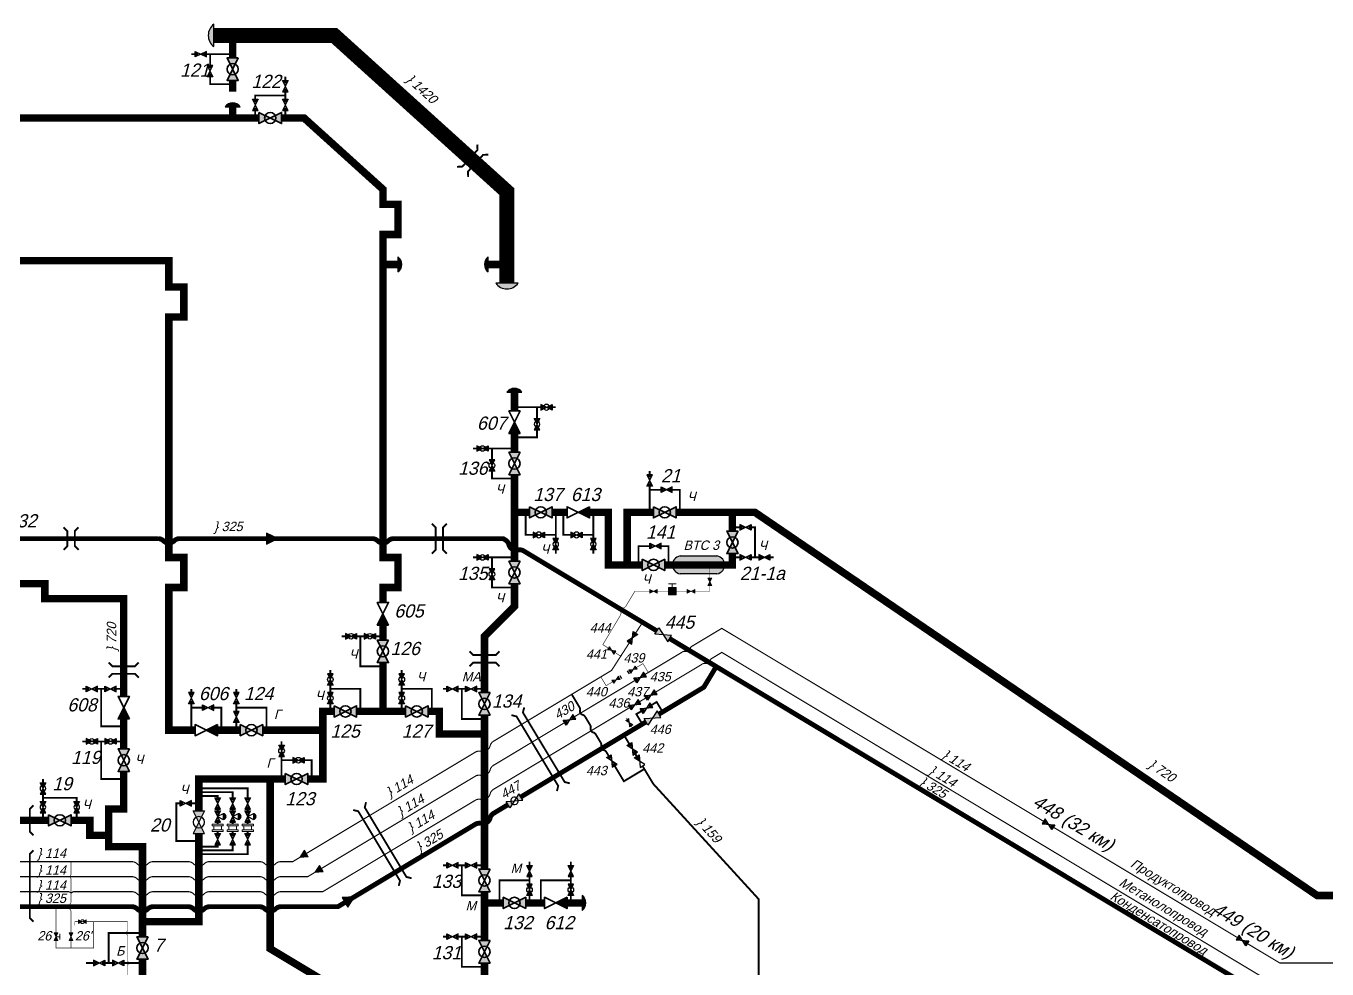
# Model space of a CAD drawing. Header units: millimetres. Extents: x 0 to 3108, y -1 to 580.
# Drawn here: x 273 to 619.2, y 133.4 to 384.5 of the extents above; entities that cross this region are included whole.
import ezdxf

# ---------------------------------------------------------------- set-up
doc = ezdxf.new("R2010")
doc.units = ezdxf.units.MM
doc.header["$MEASUREMENT"] = 0
for name, color, linetype in [('Вентили ВД', 7, 'Continuous'), ('ВТС', 7, 'Continuous'), ('Диафрагмы', 7, 'Continuous'), ('Заглушки сферич.', 7, 'Continuous'), ('Задвижки ручн.ВД', 7, 'Continuous'), ('Клапаны обр.', 7, 'Continuous'), ('Клапаны регул.ВД', 7, 'Continuous'), ('Краны шар.ВД', 7, 'Continuous'), ('Напр.потока ср.жидк.', 7, 'Continuous'), ('Переезды', 7, 'Continuous'), ('Трубы 0057', 7, 'Continuous'), ('Трубы 0114', 7, 'Continuous'), ('Трубы 0159', 7, 'Continuous'), ('Трубы 0325', 7, 'Continuous'), ('Трубы 0720', 7, 'Continuous'), ('Трубы 1420', 7, 'Continuous'), ('Э02', 7, 'Continuous')]:
    doc.layers.add(name, color=color, linetype=linetype)
doc.styles.add('# елементов', font='ruslat.shx', dxfattribs={"oblique": 15, "height": 2.5})
doc.styles.add('# елементов 3.5', font='ruslat.shx', dxfattribs={"oblique": 15, "height": 3.5})
doc.styles.add('Наим. труб', font='ruslat.shx', dxfattribs={"oblique": 15, "height": 2.5})

# ---------------------------------------------------------------- blocks, each defined once
blk = doc.blocks.new('Задвижка ручн.ВД')
at = {"layer": 'Задвижки ручн.ВД', "linetype": 'ByBlock', "lineweight": -2}
h = blk.add_hatch(color=0, dxfattribs=at)
edge = h.paths.add_edge_path()
edge.add_ellipse((0.5, 0), major_axis=(0.177, 0.177), ratio=1, start_angle=108.43495, end_angle=135, ccw=False)
edge.add_line((0.276, 0.112), (0, 0.25))
edge.add_line((0, 0.25), (0, -0.25))
edge.add_line((0, -0.25), (0.276, -0.112))
edge.add_ellipse((0.5, 0), major_axis=(-0.177, 0.177), ratio=1, start_angle=45, end_angle=71.56505, ccw=False)
edge = h.paths.add_edge_path()
edge.add_line((0.5, 0), (0.276, 0.112))
edge.add_ellipse((0.5, 0), major_axis=(0.177, 0.177), ratio=1, start_angle=108.43495, end_angle=135)
edge.add_ellipse((0.5, 0), major_axis=(-0.177, 0.177), ratio=1, start_angle=45, end_angle=71.56505)
edge.add_line((0.276, -0.112), (0.5, 0))
edge = h.paths.add_edge_path()
edge.add_line((0.5, 0), (0.724, -0.112))
edge.add_ellipse((0.5, 0), major_axis=(0.177, 0.177), ratio=1, start_angle=288.43495, end_angle=315)
edge.add_ellipse((0.5, 0), major_axis=(-0.177, 0.177), ratio=1, start_angle=225, end_angle=251.56505)
edge.add_line((0.724, 0.112), (0.5, 0))
edge = h.paths.add_edge_path()
edge.add_ellipse((0.5, 0), major_axis=(0.177, 0.177), ratio=1, start_angle=288.43495, end_angle=315, ccw=False)
edge.add_line((0.724, -0.112), (1, -0.25))
edge.add_line((1, -0.25), (1, 0.25))
edge.add_line((1, 0.25), (0.724, 0.112))
edge.add_ellipse((0.5, 0), major_axis=(-0.177, 0.177), ratio=1, start_angle=225, end_angle=251.56505, ccw=False)
at = {"layer": 'Задвижки ручн.ВД', "color": 0, "linetype": 'ByBlock', "lineweight": -2}
blk.add_lwpolyline([(1, 0.25), (0, -0.25), (0, 0.25), (1, -0.25)], close=True, dxfattribs=at)
blk = doc.blocks.new('Клапан регул.ВД')
at = {"layer": 'Клапаны регул.ВД', "linetype": 'ByBlock', "lineweight": -2}
h = blk.add_hatch(color=0, dxfattribs=at)
edge = h.paths.add_edge_path()
edge.add_ellipse((0.5, 0), major_axis=(0.177, 0.177), ratio=1, start_angle=108.4349, end_angle=135, ccw=False)
edge.add_line((0.28, 0.11), (0, 0.25))
edge.add_line((0, 0.25), (0, -0.25))
edge.add_line((0, -0.25), (0.28, -0.11))
edge.add_ellipse((0.5, 0), major_axis=(-0.177, 0.177), ratio=1, start_angle=45, end_angle=71.5651, ccw=False)
edge = h.paths.add_edge_path()
edge.add_line((0.5, 0), (0.28, 0.11))
edge.add_ellipse((0.5, 0), major_axis=(0.177, 0.177), ratio=1, start_angle=108.4349, end_angle=135)
edge.add_ellipse((0.5, 0), major_axis=(-0.177, 0.177), ratio=1, start_angle=45, end_angle=71.5651)
edge.add_line((0.28, -0.11), (0.5, 0))
edge = h.paths.add_edge_path()
edge.add_line((0.5, 0), (0.72, -0.11))
edge.add_ellipse((0.5, 0), major_axis=(0.177, 0.177), ratio=1, start_angle=288.4349, end_angle=315)
edge.add_ellipse((0.5, 0), major_axis=(-0.177, 0.177), ratio=1, start_angle=225, end_angle=251.5651)
edge.add_line((0.72, 0.11), (0.5, 0))
edge = h.paths.add_edge_path()
edge.add_ellipse((0.5, 0), major_axis=(0.177, 0.177), ratio=1, start_angle=288.4349, end_angle=315, ccw=False)
edge.add_line((0.72, -0.11), (1, -0.25))
edge.add_line((1, -0.25), (1, 0.25))
edge.add_line((1, 0.25), (0.72, 0.11))
edge.add_ellipse((0.5, 0), major_axis=(-0.177, 0.177), ratio=1, start_angle=225, end_angle=251.5651, ccw=False)
h = blk.add_hatch(color=0, dxfattribs=at)
edge = h.paths.add_edge_path()
edge.add_ellipse((0.5, 0.5), major_axis=(-0.177, 0.177), ratio=1, start_angle=225, end_angle=405)
edge.add_line((0.25, 0.5), (0.75, 0.5))
at = {"layer": 'Клапаны регул.ВД', "color": 0, "linetype": 'ByBlock', "lineweight": -2}
blk.add_line((0.25, 0.5), (0.75, 0.5), dxfattribs=at)
blk.add_lwpolyline([(1, 0.25), (0, -0.25), (0, 0.25), (1, -0.25)], close=True, dxfattribs=at)
blk.add_lwpolyline([(0.25, 0.5), (0.5, 0), (0.75, 0.5, 1)], format="xyb", close=True, dxfattribs=at)
blk = doc.blocks.new('Диафрагма')
at = {"layer": 'Диафрагмы', "color": 0, "linetype": 'ByBlock', "lineweight": -2}
for p, q in [((0.75, 0.5), (0.25, 0.5)), ((0.75, -0.5), (0.25, -0.5))]:
    blk.add_line(p, q, dxfattribs=at)
for points in [[(0.25, -0.75), (0.25, 0.75), (0, 0.75), (0, -0.75)], [(1, -0.75), (1, 0.75), (0.75, 0.75), (0.75, -0.75)]]:
    blk.add_lwpolyline(points, close=True, dxfattribs=at)
blk = doc.blocks.new('Кран шар.ВД')
at = {"layer": 'Краны шар.ВД', "linetype": 'ByBlock', "lineweight": -2}
h = blk.add_hatch(color=0, dxfattribs=at)
edge = h.paths.add_edge_path()
edge.add_ellipse((0.5, 0), major_axis=(0.177, 0.177), ratio=1, start_angle=108.43495, end_angle=135, ccw=False)
edge.add_line((0.276, 0.112), (0, 0.25))
edge.add_line((0, 0.25), (0, -0.25))
edge.add_line((0, -0.25), (0.276, -0.112))
edge.add_ellipse((0.5, 0), major_axis=(-0.177, 0.177), ratio=1, start_angle=45, end_angle=71.56505, ccw=False)
edge = h.paths.add_edge_path()
edge.add_line((0.5, 0), (0.276, 0.112))
edge.add_ellipse((0.5, 0), major_axis=(0.177, 0.177), ratio=1, start_angle=108.43495, end_angle=135)
edge.add_ellipse((0.5, 0), major_axis=(-0.177, 0.177), ratio=1, start_angle=45, end_angle=71.56505)
edge.add_line((0.276, -0.112), (0.5, 0))
edge = h.paths.add_edge_path()
edge.add_line((0.5, 0), (0.724, -0.112))
edge.add_ellipse((0.5, 0), major_axis=(0.177, 0.177), ratio=1, start_angle=288.43495, end_angle=315)
edge.add_ellipse((0.5, 0), major_axis=(-0.177, 0.177), ratio=1, start_angle=225, end_angle=251.56505)
edge.add_line((0.724, 0.112), (0.5, 0))
edge = h.paths.add_edge_path()
edge.add_ellipse((0.5, 0), major_axis=(0.177, 0.177), ratio=1, start_angle=288.43495, end_angle=315, ccw=False)
edge.add_line((0.724, -0.112), (1, -0.25))
edge.add_line((1, -0.25), (1, 0.25))
edge.add_line((1, 0.25), (0.724, 0.112))
edge.add_ellipse((0.5, 0), major_axis=(-0.177, 0.177), ratio=1, start_angle=225, end_angle=251.56505, ccw=False)
at = {"layer": 'Краны шар.ВД', "color": 0, "linetype": 'ByBlock', "lineweight": -2}
blk.add_lwpolyline([(0, 0.25), (1, -0.25), (1, 0.25), (0, -0.25)], close=True, dxfattribs=at)
blk.add_lwpolyline([(0.25, 0, 1), (0.75, 0, 1), (0.25, 0)], format="xyb", close=True, dxfattribs=at)
blk = doc.blocks.new('Клапан обр.')
at = {"layer": 'Клапаны обр.', "linetype": 'ByBlock', "lineweight": -2}
blk.add_hatch(color=0, dxfattribs=at).paths.add_polyline_path([(0, 0.25), (0, -0.25), (0.5, 0)])
at = {"layer": 'Клапаны обр.', "color": 0, "linetype": 'ByBlock', "lineweight": -2}
blk.add_lwpolyline([(0, -0.25), (0, 0.25), (1, -0.25), (1, 0.25)], close=True, dxfattribs=at)
blk = doc.blocks.new('Вентиль ВД')
at = {"layer": 'Вентили ВД', "linetype": 'ByBlock', "lineweight": -2}
h = blk.add_hatch(color=0, dxfattribs=at)
h.paths.add_polyline_path([(0, 0.25), (0, -0.25), (0.5, 0)])
h.paths.add_polyline_path([(1, -0.25), (1, 0.25), (0.5, 0)])
at = {"layer": 'Вентили ВД', "color": 0, "linetype": 'ByBlock', "lineweight": -2}
for p, q in [((0.125, 0.5), (0.875, 0.5)), ((0.5, 0), (0.5, 0.5))]:
    blk.add_line(p, q, dxfattribs=at)
blk.add_lwpolyline([(1, 0.25), (0, -0.25), (0, 0.25), (1, -0.25)], close=True, dxfattribs=at)
blk = doc.blocks.new('Пересеч. 057-114')
at = {"layer": 'Трубы 0057', "const_width": 0.15}
blk.add_lwpolyline([(-0.71, 0, -0.198912), (-0.35, -0.15), (-0.35, -0.15, 0.414214), (0.35, -0.15), (0.35, -0.15, -0.198912), (0.71, 0)], format="xyb", dxfattribs=at)
blk = doc.blocks.new('Пересеч. 114-114')
at = {"layer": 'Трубы 0114', "color": 0, "linetype": 'ByBlock', "lineweight": -2, "const_width": 0.3}
blk.add_lwpolyline([(-0.71, 0, -0.198912), (-0.35, -0.15), (-0.35, -0.15, 0.414214), (0.35, -0.15), (0.35, -0.15, -0.198912), (0.71, 0)], format="xyb", dxfattribs=at)
blk = doc.blocks.new('Пересеч. 057-325')
at = {"layer": 'Трубы 0057', "const_width": 0.15}
blk.add_lwpolyline([(-1.41, 0, -0.198912), (-0.71, -0.29), (-0.71, -0.29, 0.414214), (0.71, -0.29), (0.71, -0.29, -0.198912), (1.41, 0)], format="xyb", dxfattribs=at)
blk = doc.blocks.new('Пересеч. 114-720')
at = {"layer": 'Трубы 0114', "color": 0, "linetype": 'ByBlock', "lineweight": -2, "const_width": 0.3}
blk.add_lwpolyline([(-2.83, 0, -0.198912), (-1.41, -0.59), (-1.41, -0.59, 0.414214), (1.41, -0.59), (1.41, -0.59, -0.198912), (2.83, 0)], format="xyb", dxfattribs=at)
blk = doc.blocks.new('Пересеч. 325-720')
at = {"layer": 'Трубы 0325', "color": 0, "linetype": 'ByBlock', "lineweight": -2, "const_width": 1.3}
blk.add_lwpolyline([(-2.83, 0, -0.198912), (-1.41, -0.59), (-1.41, -0.59, 0.414214), (1.41, -0.59), (1.41, -0.59, -0.198912), (2.83, 0)], format="xyb", dxfattribs=at)
blk = doc.blocks.new('Заглушка сфер.')
at = {"layer": 'Заглушки сферич.', "linetype": 'ByBlock', "lineweight": -2}
blk.add_hatch(color=0, dxfattribs=at).paths.add_polyline_path([(0, 0.5, 0.5), (0, -0.5)])
at = {"layer": 'Заглушки сферич.', "color": 0, "linetype": 'ByBlock', "lineweight": -2}
blk.add_line((0, -0.5), (0, 0.5), dxfattribs=at)
blk.add_arc((0.375, 0), 0.625, 126.8699, 233.1301, dxfattribs=at)
blk = doc.blocks.new('ВТС')
at = {"layer": 'ВТС', "linetype": 'ByBlock', "lineweight": -2}
blk.add_hatch(color=0, dxfattribs=at).paths.add_polyline_path([(0.15, 0.2, 0.75), (0.15, -0.2), (0.85, -0.2, 0.75), (0.85, 0.2)])
at = {"layer": 'ВТС', "color": 0, "linetype": 'ByBlock', "lineweight": -2}
blk.add_lwpolyline([(0.15, -0.2, -0.75), (0.15, 0.2), (0.85, 0.2, -0.75), (0.85, -0.2)], format="xyb", close=True, dxfattribs=at)
blk = doc.blocks.new('Напр.потока ср.жидк.')
at = {"layer": 'Напр.потока ср.жидк.', "linetype": 'ByBlock', "lineweight": -2}
blk.add_hatch(color=0, dxfattribs=at).paths.add_polyline_path([(0, 0.5), (0, -0.5), (1, 0)])
at = {"layer": 'Напр.потока ср.жидк.', "color": 0, "linetype": 'ByBlock', "lineweight": -2}
blk.add_lwpolyline([(0, 0.5), (0, -0.5), (1, 0), (0, 0.5)], dxfattribs=at)
blk = doc.blocks.new('Пересеч. 159-114')
at = {"layer": 'Трубы 0159', "const_width": 0.5}
blk.add_lwpolyline([(-1.41, 0, -0.198912), (-0.71, -0.29), (-0.71, -0.29, 0.414214), (0.71, -0.29), (0.71, -0.29, -0.198912), (1.41, 0)], format="xyb", dxfattribs=at)
blk = doc.blocks.new('Э02')
at = {"layer": 'Э02', "linetype": 'ByBlock', "lineweight": -2}
blk.add_hatch(color=0, dxfattribs=at).paths.add_polyline_path([(0, 0.5), (0, -0.5), (1, -0.5), (1, 0.5)])
at = {"layer": 'Э02', "color": 0, "linetype": 'ByBlock', "lineweight": -2}
for points in [[(0, 1), (1, 1)], [(0.5, 0.5), (0.5, 1)]]:
    blk.add_lwpolyline(points, dxfattribs=at)
blk.add_lwpolyline([(0, 0.5), (1, 0.5), (1, -0.5), (0, -0.5)], close=True, dxfattribs=at)
blk = doc.blocks.new('Пересеч. 114-325')
at = {"layer": 'Трубы 0114', "color": 0, "linetype": 'ByBlock', "lineweight": -2, "const_width": 0.3}
blk.add_lwpolyline([(-1.41, 0, -0.198912), (-0.71, -0.29), (-0.71, -0.29, 0.414214), (0.71, -0.29), (0.71, -0.29, -0.198912), (1.41, 0)], format="xyb", dxfattribs=at)

msp = doc.modelspace()

# ---------------------------------------------------------------- linework, layer by layer
at = {"layer": 'Задвижки ручн.ВД', "lineweight": 25}
for p, q in [((431, 211.58), (431.51, 210.72)), ((433.6, 211.98), (433.09, 212.83))]:
    msp.add_line(p, q, dxfattribs=at)
at = {"layer": 'Переезды', "const_width": 0.5}
for points in [[(387.72, 347), (389.13, 347.07), (393.16, 351.52), (393.09, 352.94)], [(390.68, 344.32), (390.61, 345.73), (394.64, 350.18), (396.05, 350.25)], [(283, 245), (284, 246), (284, 250), (283, 251)], [(287, 245), (286, 246), (286, 250), (287, 251)], [(381, 244), (382, 245), (382, 251), (381, 252)], [(385, 244), (384, 245), (384, 251), (385, 252)], [(391, 218), (392, 217), (398, 217), (399, 218)], [(303, 215), (302, 214), (296, 214), (295, 215)], [(391, 214), (392, 215), (398, 215), (399, 214)], [(303, 211), (302, 212), (296, 212), (295, 211)], [(275, 169), (274, 170), (274, 176), (275, 177)], [(275, 146), (274, 147), (274, 164), (275, 165)]]:
    msp.add_lwpolyline(points, dxfattribs=at)
at = {"layer": 'Переезды'}
for points in [[(414.3, 180.78, 0.5, 0.5, 0), (414.64, 182.16, 0.5, 0.5, 0), (403.54, 200.67, 0.5, 0.5, 0), (402.17, 201.01, 0, 0, 0)], [(417.73, 182.84, 0.5, 0.5, 0), (416.36, 183.19, 0.5, 0.5, 0), (405.25, 201.7, 0.5, 0.5, 0), (405.6, 203.07, 0, 0, 0)], [(375.62, 157.58, 0.5, 0.5, 0), (374.25, 157.92, 0.5, 0.5, 0), (363.15, 176.43, 0.5, 0.5, 0), (363.49, 177.8, 0, 0, 0)], [(372.19, 155.52, 0.5, 0.5, 0), (372.54, 156.89, 0.5, 0.5, 0), (361.43, 175.4, 0.5, 0.5, 0), (360.06, 175.75, 0, 0, 0)]]:
    msp.add_lwpolyline(points, format="xyseb", dxfattribs=at)
at = {"layer": 'Трубы 0057', "const_width": 0.15}
for points in [[(455, 241), (455, 237.5)], [(455, 235.5), (455, 234), (451, 234)], [(439, 234), (435.05, 234), (432.66, 230.02)], [(449, 234), (441, 234)], [(432.77, 200.3), (433.04, 199.86)], [(434.07, 198.14), (434.64, 197.18)], [(285, 162), (285, 158.71)], [(285, 157.29), (285, 151.41)], [(281, 150), (281, 143)], [(281, 141), (281, 139), (291, 139), (291, 146)], [(285, 148.59), (285, 143)], [(287, 146), (286, 146), (286, 145)], [(289, 146), (300, 146), (300, 143.71)], [(300, 142.29), (300, 135.71)], [(285, 141), (285, 139)], [(300, 134.29), (300, 112)]]:
    msp.add_lwpolyline(points, dxfattribs=at)
at = {"layer": 'Трубы 0057'}
for points in [[(431.21, 227.6, 0.15, 0.15, 0), (426.51, 219.78, 0.15, 0.15, 0), (428.05, 218.78, 0, 0, 0)], [(429.74, 217.7, 0.15, 0.15, 0), (431.28, 216.7, 0, 0, 0)], [(435.4, 213.64, 0.15, 0.15, 0), (437.2, 214.72, 0.15, 0.15, 0), (438.61, 212.37, 0, 0, 0)], [(429.2, 209.92, 0.15, 0.15, 0), (427.4, 208.84, 0.15, 0.15, 0), (425.99, 211.19, 0, 0, 0)]]:
    msp.add_lwpolyline(points, format="xyseb", dxfattribs=at)
at = {"layer": 'Трубы 0114'}
msp.add_lwpolyline([(435.24, 222.84, 0.3, 0.3, 0), (437.09, 225.71, 0, 0, 0)], format="xyseb", dxfattribs=at)
at = {"layer": 'Трубы 0114', "color": 5, "const_width": 0.3}
for points in [[(450.18, 219.31), (458.18, 224.11), (543.83, 172.72)], [(437.73, 211.84), (447.75, 217.85)], [(418.94, 200.56), (435.16, 210.29)], [(397.43, 187.65), (416.36, 199.02)], [(340.83, 158), (348, 158), (392.57, 184.74)], [(546.4, 171.18), (595.47, 141.74)], [(255, 158), (301.17, 158)], [(306.83, 158), (316.17, 158)], [(321.83, 158), (335.17, 158)], [(598.04, 140.19), (606.7, 135), (649, 135)]]:
    msp.add_lwpolyline(points, dxfattribs=at)
at = {"layer": 'Трубы 0114', "const_width": 0.3}
for points in [[(397.43, 194.05), (428.83, 212.9), (433.61, 220.32)], [(440.55, 207.13), (453.08, 214.65)], [(455.51, 216.1), (458.18, 217.71), (604.15, 130), (805.59, 130)], [(436.27, 204.56), (437.98, 205.59)], [(397.43, 181.25), (433.69, 203.02)], [(340.83, 162), (344, 162), (392.57, 191.14)], [(340.83, 154), (352, 154), (392.57, 178.34)], [(252, 162), (301.17, 162)], [(306.83, 162), (316.17, 162)], [(321.83, 162), (335.17, 162)], [(264, 151.41), (264, 154), (284.29, 154)], [(285.71, 154), (301.17, 154)], [(306.83, 154), (316.17, 154)], [(321.83, 154), (335.17, 154)]]:
    msp.add_lwpolyline(points, dxfattribs=at)
at = {"layer": 'Трубы 0159', "const_width": 0.5}
for points in [[(318, 377), (317, 377)], [(328, 377), (321, 377)], [(322, 374), (322, 377)], [(328, 369), (322, 369), (322, 371)], [(342, 370), (342, 371)], [(342, 365), (342, 367)], [(334, 365), (334, 366), (342, 366)], [(334, 360), (334, 362)], [(342, 360), (342, 362)], [(403, 283), (410, 283)], [(409, 280), (409, 283)], [(413, 283), (414, 283)], [(403, 275), (409, 275), (409, 277)], [(393, 272), (392, 272)], [(403, 272), (396, 272)], [(397, 269), (397, 272)], [(403, 264), (397, 264), (397, 266)], [(439, 265), (439, 266)], [(439, 255), (439, 262)], [(442, 261), (439, 261)], [(447, 255), (447, 261), (445, 261)], [(406, 255), (406, 249), (408, 249)], [(414, 255), (414, 248)], [(416, 255), (416, 249), (418, 249)], [(424, 255), (424, 248)], [(461, 251), (463, 251)], [(466, 251), (467, 251), (467, 243)], [(411, 249), (414, 249)], [(421, 249), (424, 249)], [(444, 241), (444, 246), (442, 246)], [(393, 243), (392, 243)], [(403, 243), (396, 243)], [(397, 240), (397, 243)], [(414, 245), (414, 244)], [(424, 245), (424, 244)], [(461, 243), (463, 243)], [(466, 243), (468, 243)], [(471, 243), (472, 243)], [(403, 235), (397, 235), (397, 237)], [(358, 222), (357, 222)], [(363, 222), (361, 222)], [(362, 222), (362, 214), (368, 214)], [(368, 222), (366, 222)], [(354, 212), (354, 213)], [(373, 212), (373, 213)], [(289, 208), (288, 208)], [(294, 208), (292, 208)], [(293, 208), (293, 198), (299, 198)], [(299, 208), (297, 208)], [(317, 207), (317, 208)], [(329, 207), (329, 208)], [(354, 207), (354, 209)], [(362, 202), (362, 208), (354, 208)], [(373, 207), (373, 209)], [(381, 202), (381, 208), (373, 208)], [(385, 208), (384, 208)], [(390, 208), (388, 208)], [(389, 208), (389, 200), (395, 200)], [(395, 208), (393, 208)], [(418.24, 206.54), (420.33, 203.05)], [(317, 197), (317, 204)], [(320, 203), (317, 203)], [(325, 197), (325, 203), (323, 203)], [(329, 202), (329, 204)], [(337, 197), (337, 203), (329, 203)], [(354, 202), (354, 204)], [(373, 202), (373, 204)], [(421.79, 200.62), (423.16, 198.34)], [(437.03, 198.62), (435.44, 201.27), (436.86, 202.12)], [(329, 197), (329, 199)], [(289, 194), (288, 194)], [(294, 194), (292, 194)], [(293, 194), (293, 184), (299, 184)], [(299, 194), (297, 194)], [(341, 193), (341, 194)], [(424.61, 195.92), (425.98, 193.64)], [(432.15, 195.69), (433.56, 193.34)], [(427.44, 191.21), (428.12, 190.07)], [(435.11, 190.76), (435.53, 190.06)], [(341, 184), (341, 190)], [(349, 184), (349, 189), (347, 189)], [(437.07, 187.49), (439.95, 182.69), (468, 152), (468, 118.83)], [(277.5, 183), (277.5, 184)], [(277.5, 178), (277.5, 180)], [(319, 181.5), (332, 181.5), (332, 179)], [(319, 180.5), (328, 180.5), (328, 179)], [(277.5, 179), (286.5, 179), (286.5, 178)], [(314, 177.5), (313, 177.5), (313, 167.5), (319, 167.5)], [(319, 177.5), (317, 177.5)], [(319, 179.5), (324, 179.5), (324, 179)], [(277.5, 173), (277.5, 175)], [(286.5, 175), (286.5, 173)], [(324, 176), (324, 175.5)], [(328, 176), (328, 175.5)], [(332, 176), (332, 175.5)], [(324, 172.5), (324, 172)], [(324, 170), (324, 169.5)], [(328, 172.5), (328, 172)], [(328, 170), (328, 169.5)], [(332, 172.5), (332, 172)], [(332, 170), (332, 169.5)], [(324, 166.5), (324, 166), (319, 166)], [(328, 166.5), (328, 165), (319, 165)], [(332, 166.5), (332, 164), (319, 164)], [(385, 161), (384, 161)], [(390, 161), (388, 161)], [(389, 161), (389, 153), (395, 153)], [(395, 161), (393, 161)], [(407, 161), (407, 162)], [(418, 161), (418, 162)], [(407, 157), (399, 157), (399, 151)], [(407, 156), (407, 158)], [(418, 157), (410, 157), (410, 151)], [(418, 156), (418, 158)], [(407, 151), (407, 153)], [(418, 151), (418, 153)], [(295, 135), (295, 143), (304, 143)], [(385, 142), (384, 142)], [(390, 142), (388, 142)], [(389, 142), (389, 134), (395, 134)], [(395, 142), (393, 142)], [(291, 135), (289, 135)], [(296, 135), (294, 135)], [(304, 135), (299, 135)]]:
    msp.add_lwpolyline(points, dxfattribs=at)
at = {"layer": 'Трубы 0159'}
for points in [[(436, 241, 0.5, 0.5, 0), (436, 246, 0.5, 0.5, 0), (439, 246, 0, 0, 0)], [(439.43, 203.66, 0.5, 0.5, 0), (440.84, 204.51, 0.5, 0.5, 0), (442.45, 201.83, 0, 0, 0)], [(341, 189, 0.5, 0.5, 0), (344, 189, 0, 0, 0)], [(429.66, 187.5, 0.5, 0.5, 0), (432.12, 183.4, 0.5, 0.5, 0), (437.57, 186.66, 0, 0, 0)]]:
    msp.add_lwpolyline(points, format="xyseb", dxfattribs=at)
at = {"layer": 'Трубы 0325', "color": 1, "const_width": 1.3}
for points in [[(266, 250), (266, 248), (308.17, 248)], [(313.83, 248), (365.17, 248)], [(370.83, 248), (400, 248), (400.58, 247.65)], [(405.42, 244.74), (440.89, 223.43)], [(444.32, 221.37), (604.71, 125), (807, 125), (807, 211)], [(404.69, 179.22), (438.02, 199.21)], [(397.43, 174.85), (401.26, 177.16)], [(340.83, 150), (356, 150), (392.57, 171.94)], [(255, 150), (301.17, 150)], [(306.83, 150), (316.17, 150)], [(321.83, 150), (335.17, 150)]]:
    msp.add_lwpolyline(points, dxfattribs=at)
at = {"layer": 'Трубы 0325', "color": 1}
msp.add_lwpolyline([(441.45, 201.27, 1.3, 1.3, 0), (453.4, 208.44, 1.3, 1.3, 0), (456.7, 213.93, 0, 0, 0)], format="xyseb", dxfattribs=at)
at = {"layer": 'Трубы 0720', "const_width": 2}
for points in [[(328, 376), (328, 382)], [(328, 367), (328, 370)], [(335, 360), (211, 360), (211, 364), (203, 364), (203, 360), (195, 360), (195, 364), (187, 364), (187, 360), (179, 360)], [(328, 360), (328, 363)], [(368, 231), (368, 235), (372, 235), (372, 243), (368, 243), (368, 329), (372, 329), (372, 337), (368, 337), (368, 341), (347, 360), (341, 360)], [(368, 321), (372, 321)], [(401, 321), (396, 321)], [(403, 287), (403, 282)], [(403, 276), (403, 271)], [(403, 265), (403, 242)], [(403, 255), (407, 255)], [(413, 255), (417, 255)], [(423, 255), (428, 255), (428, 241), (437, 241)], [(433, 241), (433, 255), (440, 255)], [(446, 255), (467, 255), (616.6, 153), (633, 153)], [(461, 250), (461, 255)], [(443, 241), (461, 241), (461, 244)], [(299, 206), (299, 232), (278, 232), (278, 236), (270, 236), (270, 232), (262, 232)], [(403, 236), (403, 230), (395, 222), (395, 207)], [(368, 221), (368, 226)], [(368, 202), (368, 215)], [(299, 192), (299, 200)], [(348, 184), (352, 184), (352, 202), (355, 202)], [(361, 202), (374, 202)], [(395, 201), (395, 160)], [(330, 197), (324, 197)], [(352, 197), (336, 197)], [(304, 142), (304, 166), (295, 166), (295, 176), (299, 176), (299, 186)], [(319, 175.5), (319, 184), (342, 184)], [(266.5, 173), (279, 173)], [(285, 173), (290, 173), (290, 169), (295, 169)], [(304, 146), (319, 146), (319, 169.5)], [(395, 154), (395, 141)], [(395, 151), (400, 151)], [(406, 151), (411, 151)], [(417, 151), (421, 151)], [(304, 120), (304, 136)], [(395, 135), (395, 111)]]:
    msp.add_lwpolyline(points, dxfattribs=at)
at = {"layer": 'Трубы 0720'}
for points in [[(318, 197, 2, 2, 0), (311, 197, 2, 2, 0), (311, 235, 2, 2, 0), (315, 235, 2, 2, 0), (315, 243, 2, 2, 0), (311, 243, 2, 2, 0), (311, 307, 2, 2, 0), (315, 307, 2, 2, 0), (315, 315, 2, 2, 0), (311, 315, 2, 2, 0), (311, 322, 2, 2, 0), (211, 322, 2, 2, 0), (211, 326, 2, 2, 0), (203, 326, 2, 2, 0), (203, 322, 2, 2, 0), (195, 322, 2, 2, 0), (195, 326, 2, 2, 0), (187, 326, 2, 2, 0), (187, 322, 2, 2, 0), (179, 322, 0, 0, 0)], [(380, 202, 2, 2, 0), (383, 202, 2, 2, 0), (383, 196, 2, 2, 0), (395, 196, 0, 0, 0)], [(338, 184, 2, 2, 0), (338, 138.8, 2, 2, 0), (376, 116, 2, 2, 0), (382, 116, 0, 0, 0)]]:
    msp.add_lwpolyline(points, format="xyseb", dxfattribs=at)
at = {"layer": 'Трубы 1420'}
msp.add_lwpolyline([(323, 382, 4, 4, 0), (355, 382, 4, 4, 0), (401, 340.38, 4, 4, 0), (401, 316, 0, 0, 0)], format="xyseb", dxfattribs=at)

# ---------------------------------------------------------------- block references
at = {"layer": 'Вентили ВД', "lineweight": 15, "xscale": 2, "yscale": 2, "rotation": 270}
msp.add_blockref('Вентиль ВД', (281, 143), dxfattribs=at)
at = {"layer": 'ВТС', "xscale": 14, "yscale": 12}
msp.add_blockref('ВТС', (445, 241), dxfattribs=at)
at = {"layer": 'Диафрагмы', "lineweight": 15, "xscale": 2, "yscale": 2, "rotation": 270}
for p in [(324, 172), (328, 172), (332, 172)]:
    msp.add_blockref('Диафрагма', p, dxfattribs=at)
at = {"layer": 'Заглушки сферич.'}
for p, xscale, yscale in [((323, 382), 6, 6), ((396, 321), 4, 4)]:
    msp.add_blockref('Заглушка сфер.', p, dxfattribs=dict(at, xscale=xscale, yscale=yscale))
for p, xscale, yscale, rotation in [((328, 363), 4, 4, 270), ((372, 321), 4, 4, 180), ((401, 316), 6, 6, 90), ((403, 287), 4, 4, 270), ((421, 151), 4, 4, 180)]:
    msp.add_blockref('Заглушка сфер.', p, dxfattribs=dict(at, xscale=xscale, yscale=yscale, rotation=rotation))
at = {"layer": 'Задвижки ручн.ВД', "lineweight": 25, "yscale": 3}
for p, xscale in [((321, 377), -3), ((442, 261), 3), ((439, 246), 3), ((289, 208), 3), ((294, 208), 3), ((385, 208), 3), ((390, 208), 3), ((320, 203), 3), ((314, 177.5), 3), ((385, 161), 3), ((390, 161), 3), ((385, 142), 3), ((390, 142), 3)]:
    msp.add_blockref('Задвижка ручн.ВД', p, dxfattribs=dict(at, xscale=xscale))
at = {"layer": 'Задвижки ручн.ВД', "lineweight": 25}
for p, xscale, yscale, rotation in [((322, 374), -3, 3, 90), ((342, 367), -3, 3, 270), ((334, 362), -3, 3, 270), ((342, 362), -3, 3, 270), ((439, 262), 3, 3, 90), ((463, 251), -3, 3, 180), ((463, 243), -3, 3, 180), ((468, 243), -3, 3, 180), ((435.24, 222.84), 3, 3, 237.1958177532144), ((440.89, 223.43), 4, 4, 328.9999999999999), ((435.16, 210.29), 3, 3, 30.96323443699809), ((437.98, 205.59), 3, 3, 30.96323443699809), ((317, 204), 3, 3, 90), ((329, 204), 3, 3, 90), ((433.69, 203.02), 3, 3, 30.96323443699809), ((436.86, 202.12), 3, 3, 30.96323443699809), ((329, 199), 3, 3, 90), ((416.36, 199.02), 3, 3, 30.96323443699795), ((438.02, 199.21), 4, 4, 30.96323443699803), ((428.12, 190.07), 3, 3, 300.9632344369983), ((433.56, 193.34), 3, 3, 300.9632344369983), ((324, 179), 3, 3, 270), ((328, 179), 3, 3, 270), ((332, 179), 3, 3, 270), ((546.4, 171.18), 3, 3, 149.0367655630019), ((324, 169.5), 3, 3, 270), ((328, 169.5), 3, 3, 270), ((332, 169.5), 3, 3, 270), ((407, 161), 3, 3, 270), ((418, 161), 3, 3, 270), ((598.07, 140.24), 3, 3, 149.0367655630019), ((291, 135), -3, 3, 180), ((296, 135), -3, 3, 180)]:
    msp.add_blockref('Задвижка ручн.ВД', p, dxfattribs=dict(at, xscale=xscale, yscale=yscale, rotation=rotation))
at = {"layer": 'Задвижки ручн.ВД', "lineweight": 15, "xscale": 2, "yscale": 2}
for p, rotation in [((455, 237.5), 270), ((429.74, 217.7), 147.1958177532166), ((429.2, 209.92), 30.96323443699811), ((435.4, 213.64), 210.9632344369981), ((433.04, 199.86), 300.9632344369984), ((285, 143), 270)]:
    msp.add_blockref('Задвижка ручн.ВД', p, dxfattribs=dict(at, rotation=rotation))
for p in [(439, 234), (449, 234)]:
    msp.add_blockref('Задвижка ручн.ВД', p, dxfattribs=at)
at = {"layer": 'Клапаны обр.', "lineweight": 35, "xscale": 6, "yscale": 6}
for p, rotation in [((403, 276), 89.99999999999999), ((423, 255), 180), ((368, 225), 89.99999999999999), ((299, 200), 89.99999999999999), ((324, 197), 180), ((417, 151), 180)]:
    msp.add_blockref('Клапан обр.', p, dxfattribs=dict(at, rotation=rotation))
at = {"layer": 'Клапаны обр.', "lineweight": 25, "xscale": 3, "yscale": 3, "rotation": 300.9632344369981}
msp.add_blockref('Клапан обр.', (435.53, 190.06), dxfattribs=at)
at = {"layer": 'Клапаны регул.ВД', "lineweight": 25, "xscale": 3, "yscale": 3, "rotation": 270}
for p in [(324, 175.5), (328, 175.5), (332, 175.5)]:
    msp.add_blockref('Клапан регул.ВД', p, dxfattribs=at)
at = {"layer": 'Краны шар.ВД', "lineweight": 35, "xscale": 6, "yscale": 6}
for p, rotation in [((328, 376), 270), ((403, 271), 270), ((461, 250), 270), ((403, 242), 270), ((368, 221), 270), ((395, 207), 270), ((299, 192), 270), ((395, 160), 270), ((406, 151), 180), ((304, 142), 270), ((395, 141), 270)]:
    msp.add_blockref('Кран шар.ВД', p, dxfattribs=dict(at, rotation=rotation))
for p in [(335, 360), (407, 255), (440, 255), (437, 241), (355, 202), (374, 202), (330, 197), (342, 184), (279, 173)]:
    msp.add_blockref('Кран шар.ВД', p, dxfattribs=at)
at = {"layer": 'Краны шар.ВД', "lineweight": 25}
for p, xscale, yscale, rotation in [((413, 283), 3, 3, 180), ((409, 280), 3, 3, 270), ((393, 272), -3, 3, 180), ((397, 269), -3, 3, 90), ((411, 249), 3, 3, 180), ((421, 249), 3, 3, 180), ((414, 245), 3, 3, 90), ((424, 245), 3, 3, 90), ((393, 243), -3, 3, 180), ((397, 240), -3, 3, 89.99999999999999), ((358, 222), -3, 3, 180), ((363, 222), -3, 3, 180), ((354, 212), -3, 3, 89.99999999999999), ((373, 212), -3, 3, 89.99999999999999), ((354, 207), -3, 3, 89.99999999999999), ((373, 207), -3, 3, 89.99999999999999), ((289, 194), -3, 3, 180), ((294, 194), -3, 3, 180), ((341, 190), -3, 3, 270), ((344, 189), -3, 3, 180), ((277.5, 183), 3, 3, 270), ((401.27, 177.16), 4, 4, 30.99999999999997), ((277.5, 178), 3, 3, 270), ((286.5, 178), 3, 3, 270), ((407, 156), -3, 3, 89.99999999999999), ((418, 156), -3, 3, 89.99999999999999)]:
    msp.add_blockref('Кран шар.ВД', p, dxfattribs=dict(at, xscale=xscale, yscale=yscale, rotation=rotation))
at = {"layer": 'Краны шар.ВД', "lineweight": 15, "xscale": 2, "yscale": 2, "rotation": 180}
msp.add_blockref('Кран шар.ВД', (289, 146), dxfattribs=at)
at = {"layer": 'Напр.потока ср.жидк.', "color": 1, "xscale": 3, "yscale": 3}
msp.add_blockref('Напр.потока ср.жидк.', (337, 248), dxfattribs=at)
at = {"layer": 'Напр.потока ср.жидк.', "lineweight": 15, "xscale": 2, "yscale": 2, "rotation": 210.9632344369977}
msp.add_blockref('Напр.потока ср.жидк.', (347.59, 164.15), dxfattribs=at)
at = {"layer": 'Напр.потока ср.жидк.', "color": 5, "lineweight": 15, "xscale": 2, "yscale": 2, "rotation": 210.9632344369977}
msp.add_blockref('Напр.потока ср.жидк.', (351.59, 160.15), dxfattribs=at)
at = {"layer": 'Напр.потока ср.жидк.', "color": 1, "xscale": 3, "yscale": 3, "rotation": 30.96323443699818}
msp.add_blockref('Напр.потока ср.жидк.', (357.88, 151.12), dxfattribs=at)
at = {"layer": 'Трубы 0057'}
for name, p, rotation in [('Пересеч. 057-325', (431.93, 228.81), 238.9999999999998), ('Пересеч. 057-114', (285, 158), 270), ('Пересеч. 057-325', (285, 150), 270), ('Пересеч. 057-114', (300, 143), 270)]:
    msp.add_blockref(name, p, dxfattribs=dict(at, rotation=rotation))
at = {"layer": 'Трубы 0057', "xscale": -1, "rotation": 90}
msp.add_blockref('Пересеч. 057-114', (300, 135), dxfattribs=at)
at = {"layer": 'Трубы 0114', "color": 5}
for name, p, rotation in [('Пересеч. 114-325', (448.97, 218.58), 30.96323443699799), ('Пересеч. 114-720', (395, 186.2), 31.00000000000002)]:
    msp.add_blockref(name, p, dxfattribs=dict(at, rotation=rotation))
at = {"layer": 'Трубы 0114'}
for name, p, rotation in [('Пересеч. 114-325', (454.3, 215.38), 30.96323443699758), ('Пересеч. 114-720', (395, 192.6), 31.00000000000002), ('Пересеч. 114-720', (395, 179.8), 31.00000000000002)]:
    msp.add_blockref(name, p, dxfattribs=dict(at, rotation=rotation))
for name, p in [('Пересеч. 114-720', (304, 162)), ('Пересеч. 114-720', (319, 162)), ('Пересеч. 114-720', (338, 162)), ('Пересеч. 114-114', (285, 154)), ('Пересеч. 114-720', (304, 154)), ('Пересеч. 114-720', (319, 154)), ('Пересеч. 114-720', (338, 154))]:
    msp.add_blockref(name, p, dxfattribs=at)
at = {"layer": 'Трубы 0114', "color": 5}
for p in [(304, 158), (319, 158), (338, 158)]:
    msp.add_blockref('Пересеч. 114-720', p, dxfattribs=at)
at = {"layer": 'Трубы 0159', "rotation": 300.9632344369979}
for p in [(421.06, 201.84), (423.89, 197.13), (426.71, 192.42)]:
    msp.add_blockref('Пересеч. 159-114', p, dxfattribs=at)
at = {"layer": 'Трубы 0325', "color": 1}
for p in [(311, 248), (368, 248), (304, 150), (319, 150), (338, 150)]:
    msp.add_blockref('Пересеч. 325-720', p, dxfattribs=at)
at = {"layer": 'Трубы 0325', "color": 1, "xscale": -1, "rotation": 329}
msp.add_blockref('Пересеч. 325-720', (403, 246.2), dxfattribs=at)
at = {"layer": 'Трубы 0325', "color": 1, "rotation": 31.00000000000002}
msp.add_blockref('Пересеч. 325-720', (395, 173.4), dxfattribs=at)
at = {"layer": 'Трубы 0720', "xscale": 6, "yscale": 6, "rotation": 270}
msp.add_blockref('Кран шар.ВД', (319, 175.5), dxfattribs=at)
at = {"layer": 'Э02', "lineweight": 15, "xscale": 2, "yscale": 2}
msp.add_blockref('Э02', (444, 234), dxfattribs=at)

# ---------------------------------------------------------------- texts
at = {"layer": 'Вентили ВД', "lineweight": 25, "style": '# елементов', "oblique": 15}
for s, p in [('26', (276, 141)), ("26'", (286, 141))]:
    msp.add_text(s, height=2.5, dxfattribs=at).set_placement(p)
at = {"layer": 'ВТС', "lineweight": 25, "style": '# елементов', "oblique": 15}
msp.add_text('ВТС 3', height=2.5, dxfattribs=at).set_placement((448, 245))
at = {"layer": 'Задвижки ручн.ВД', "lineweight": 35, "style": '# елементов 3.5', "oblique": 15}
for s, p in [('432', (268, 251)), ('445', (443, 224))]:
    msp.add_text(s, height=3.5, dxfattribs=at).set_placement(p)
at = {"layer": 'Задвижки ручн.ВД', "lineweight": 25, "style": '# елементов', "oblique": 15}
for s, p in [('444', (423, 223)), ('441', (422, 216)), ('439', (432, 215)), ('435', (439, 210)), ('440', (422, 206)), ('437', (433, 206)), ('436', (428, 203)), ('446', (439, 196)), ('442', (437, 191)), ('443', (422, 185))]:
    msp.add_text(s, height=2.5, dxfattribs=at).set_placement(p)
msp.add_text('430', height=2.5, rotation=31, dxfattribs=at).set_placement((414.48, 199.75))
at = {"layer": 'Задвижки ручн.ВД', "lineweight": 35, "style": '# елементов 3.5', "oblique": 15}
for s, p in [('448 (32 км)', (540.62, 177.03)), ('449 (20 км)', (588.46, 148.39))]:
    msp.add_text(s, height=3.5, rotation=329.0368, dxfattribs=at).set_placement(p)
at = {"layer": 'Клапаны обр.', "lineweight": 35, "style": '# елементов 3.5', "oblique": 15}
for s, p in [('121', (314, 371)), ('122', (333, 368)), ('607', (393, 277)), ('613', (418, 258)), ('141', (438, 248)), ('21-1a', (463, 237)), ('605', (371, 227)), ('606', (319, 205)), ('608', (284, 202)), ('612', (411, 144))]:
    msp.add_text(s, height=3.5, dxfattribs=at).set_placement(p)
at = {"layer": 'Краны шар.ВД', "lineweight": 35, "style": '# елементов 3.5', "oblique": 15}
for s, p in [('136', (388, 265)), ('21', (442, 263)), ('137', (408, 258)), ('135', (388, 237)), ('126', (370, 217)), ('124', (331, 205)), ('134', (397, 203)), ('125', (354, 195)), ('127', (373, 195)), ('119', (285, 188)), ('19', (280, 181)), ('123', (342, 177)), ('20', (306, 170)), ('133', (381, 155)), ('132', (400, 144)), ('7', (307, 138)), ('131', (381, 136))]:
    msp.add_text(s, height=3.5, dxfattribs=at).set_placement(p)
at = {"layer": 'Краны шар.ВД', "lineweight": 25, "style": '# елементов', "oblique": 15}
for s, p in [('Ч', (398, 260)), ('Ч', (449, 258)), ('Ч', (410, 244)), ('Ч', (468, 245)), ('Ч', (437, 236)), ('Ч', (398, 231)), ('Ч', (359, 216)), ('Ч', (377, 210)), ('МА', (389, 210)), ('Ч', (350, 205)), ('Г', (339, 200)), ('Ч', (302, 188)), ('Г', (337, 187)), ('Ч', (314, 180)), ('Ч', (288, 176)), ('М', (402, 159)), ('М', (390, 149)), ('Б', (297, 137))]:
    msp.add_text(s, height=2.5, dxfattribs=at).set_placement(p)
at = {"layer": 'Трубы 0114', "lineweight": 25, "oblique": 15}
for s, rotation, style, p in [('} 114', 329.2516, 'Наим. труб', (516.63, 189.81)), ('} 114', 329.2516, 'Наим. труб', (513.1, 185.59)), ('} 114', 31, 'Наим. труб', (369.82, 179.14)), ('} 114', 31, 'Наим. труб', (372.71, 174.03)), ('} 114', 31, 'Наим. труб', (375.47, 169.73)), ('Продуктопровод', 329, '# елементов', (566.68, 160.79)), ('Метанолопровод', 329, '# елементов', (563.68, 155.79))]:
    msp.add_text(s, height=2.5, rotation=rotation, dxfattribs=dict(at, style=style)).set_placement(p)
at = {"layer": 'Трубы 0114', "lineweight": 25, "style": 'Наим. труб', "oblique": 15}
for p in [(276, 163), (276, 158.5), (276, 154.5)]:
    msp.add_text('} 114', height=2.5, dxfattribs=at).set_placement(p)
at = {"layer": 'Трубы 0159', "lineweight": 25, "style": 'Наим. труб', "oblique": 15}
msp.add_text('} 159', height=2.5, rotation=312.4253, dxfattribs=at).set_placement((451.31, 172.37))
at = {"layer": 'Трубы 0325', "lineweight": 25, "style": 'Наим. труб', "oblique": 15}
for p in [(323, 250), (276, 151)]:
    msp.add_text('} 325', height=2.5, dxfattribs=at).set_placement(p)
at = {"layer": 'Трубы 0325', "lineweight": 25, "oblique": 15}
for s, rotation, style, p in [('447', 31, '# елементов', (400.17, 178.56)), ('} 325', 329.2516, 'Наим. труб', (510.57, 182.6)), ('} 325', 31, 'Наим. труб', (377.73, 164.59)), ('Конденсатопровод', 329, '# елементов', (561.3, 152.15))]:
    msp.add_text(s, height=2.5, rotation=rotation, dxfattribs=dict(at, style=style)).set_placement(p)
at = {"layer": 'Трубы 0720', "lineweight": 25, "style": 'Наим. труб', "oblique": 15}
for rotation, p in [(90, (297, 218)), (325.7131, (571.53, 187.32))]:
    msp.add_text('} 720', height=2.5, rotation=rotation, dxfattribs=at).set_placement(p)
at = {"layer": 'Трубы 1420', "lineweight": 25, "style": 'Наим. труб', "oblique": 15}
msp.add_text('} 1420', height=2.5, rotation=317.8624, dxfattribs=at).set_placement((374, 370))

doc.saveas('drawing.dxf')
